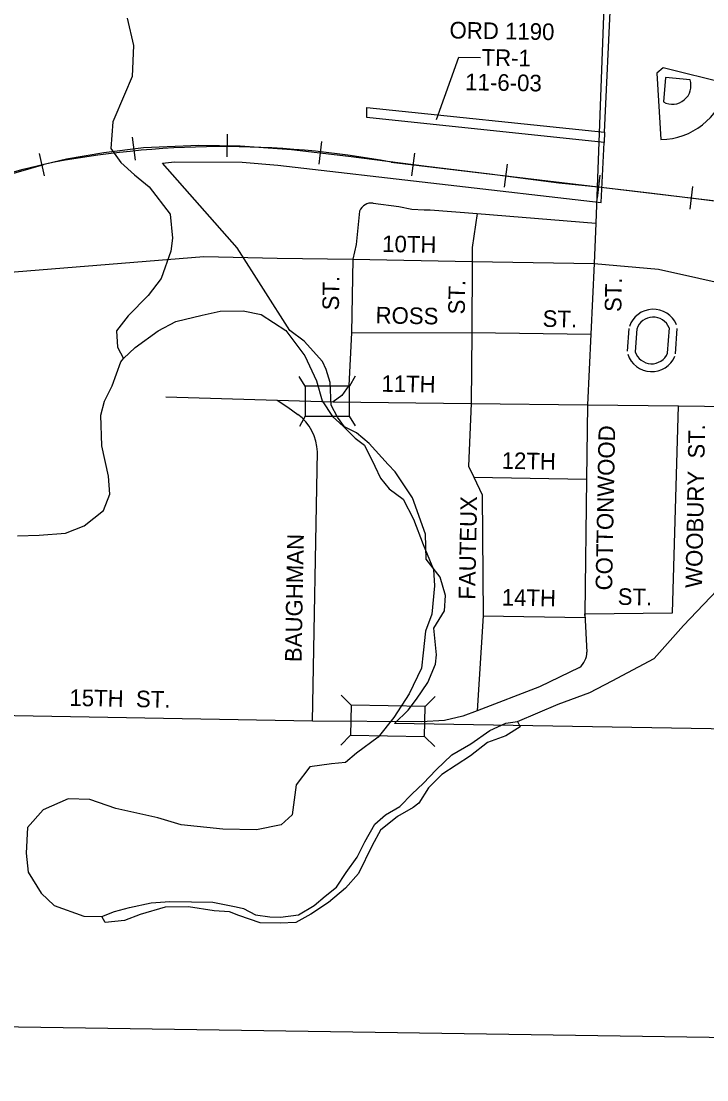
# Model space of a CAD drawing. Extents: x -85.89 to -81.43, y 28.77 to 32.72.
# Drawn here: x -84.891 to -84.34, y 30.231 to 31.08 of the extents above; entities that cross this region are included whole.
import ezdxf

# ---------------------------------------------------------------- set-up
doc = ezdxf.new("R2010")
doc.units = 0
for name, color, linetype in [('PL City Bridges', 7, 'Continuous'), ('PL City City Limits and Fill', 7, 'Continuous'), ('PL City Local Rd Street Names', 7, 'Continuous'), ('PL City Local Roads', 7, 'Continuous'), ('PL City Ordinance', 7, 'Continuous'), ('PL City Railroads', 7, 'Continuous'), ('PL City Rivers', 7, 'Continuous'), ('PL City Section Lines', 7, 'Continuous'), ('PL City Sports Complex', 7, 'Continuous'), ('PL City Tributaries', 7, 'Continuous')]:
    doc.layers.add(name, color=color, linetype=linetype)

msp = doc.modelspace()

# ---------------------------------------------------------------- linework, layer by layer
at = {"layer": 'PL City Bridges'}
for p, q in [((-84.66267, 30.78727), (-84.66755, 30.79504)), ((-84.62255, 30.79542), (-84.62721, 30.78727)), ((-84.66267, 30.76322), (-84.66732, 30.75507)), ((-84.62232, 30.75545), (-84.62721, 30.76322)), ((-84.62583, 30.53157), (-84.63388, 30.53953)), ((-84.55844, 30.53851), (-84.5664, 30.53046)), ((-84.6263, 30.50738), (-84.63426, 30.49933)), ((-84.55882, 30.49831), (-84.56686, 30.50627))]:
    msp.add_line(p, q, dxfattribs=at)
for points in [[(-84.66267, 30.76322), (-84.62721, 30.76322), (-84.62721, 30.78727), (-84.66267, 30.78727), (-84.66267, 30.76322)], [(-84.6263, 30.50738), (-84.56686, 30.50627), (-84.5664, 30.53046), (-84.62583, 30.53157), (-84.6263, 30.50738)]]:
    msp.add_lwpolyline(points, dxfattribs=at)
at = {"layer": 'PL City City Limits and Fill'}
for p, q in [((-84.42245, 30.99102), (-84.40997, 31.25489)), ((-84.61336, 31.00268), (-84.61321, 31.01092)), ((-84.61321, 31.01092), (-84.42245, 30.99102)), ((-84.42284, 30.98279), (-84.61336, 31.00268)), ((-84.42512, 30.93468), (-84.42284, 30.98279)), ((-84.71719, 30.89828), (-84.77736, 30.96613)), ((-84.64176, 30.77217), (-84.64281, 30.79024)), ((-84.24296, 30.51104), (-84.59106, 30.51692))]:
    msp.add_line(p, q, dxfattribs=at)
for points in [[(-84.77736, 30.96613), (-84.76759, 30.96716), (-84.71331, 30.96693), (-84.68478, 30.96452), (-84.42512, 30.93468)], [(-84.64281, 30.79024), (-84.64586, 30.80058), (-84.64897, 30.80706), (-84.66354, 30.82339), (-84.67501, 30.83196), (-84.71719, 30.89828)], [(-84.59106, 30.51692), (-84.58013, 30.52741), (-84.57352, 30.53629), (-84.56425, 30.54961), (-84.55819, 30.56428), (-84.55741, 30.57198), (-84.55963, 30.59323), (-84.55099, 30.60721), (-84.55014, 30.61941), (-84.5544, 30.63428), (-84.56578, 30.64863), (-84.56608, 30.66856), (-84.57655, 30.69769), (-84.5904, 30.71851), (-84.5961, 30.7244), (-84.6113, 30.74139), (-84.62149, 30.74994), (-84.63109, 30.75462), (-84.63676, 30.76243), (-84.64176, 30.77217)]]:
    msp.add_lwpolyline(points, dxfattribs=at)
at = {"layer": 'PL City Local Roads'}
for points in [[(-84.41665, 31.26518), (-84.4296, 30.91795), (-84.43079, 30.88566), (-84.43344, 30.82902), (-84.43608, 30.77238), (-84.43687, 30.71283), (-84.43821, 30.60474), (-84.4366, 30.57412)], [(-84.60812, 30.93414), (-84.58771, 30.93128), (-84.57705, 30.92917), (-84.56722, 30.92861), (-84.56235, 30.9288), (-84.52475, 30.92569), (-84.4296, 30.91795)], [(-84.61913, 30.92779), (-84.62178, 30.90105), (-84.62446, 30.88929), (-84.62565, 30.83012), (-84.62784, 30.78792), (-84.63323, 30.77984), (-84.64035, 30.77479)], [(-84.52475, 30.92569), (-84.52873, 30.89856), (-84.52863, 30.88737), (-84.52907, 30.83043), (-84.52951, 30.77348), (-84.53155, 30.72311), (-84.52744, 30.71439), (-84.52077, 30.70021), (-84.51989, 30.60326), (-84.5248, 30.52688)], [(-85.83824, 30.89941), (-85.27291, 30.86238), (-85.15648, 30.86183), (-84.93267, 30.87595), (-84.74402, 30.89121), (-84.68526, 30.8901), (-84.62446, 30.88929), (-84.52863, 30.88737), (-84.43079, 30.88566), (-84.37924, 30.88123), (-84.28222, 30.85961), (-84.20026, 30.83696), (-84.05658, 30.83244), (-83.93238, 30.82753), (-83.71904, 30.78368), (-83.58843, 30.75698), (-83.57784, 30.75389), (-83.57023, 30.75069), (-83.556, 30.74496), (-83.54655, 30.73931), (-83.37857, 30.63176), (-83.22364, 30.53084), (-83.10984, 30.45578), (-82.97147, 30.3645)], [(-84.62565, 30.83012), (-84.52907, 30.83043), (-84.43344, 30.82902)], [(-84.77451, 30.77867), (-84.68528, 30.77619), (-84.64035, 30.77479), (-84.52951, 30.77348), (-84.43608, 30.77238), (-84.3632, 30.77152), (-84.27978, 30.77054), (-84.20301, 30.76515), (-84.13145, 30.76168), (-84.05874, 30.75963), (-83.99189, 30.75731), (-83.93359, 30.75582), (-83.86211, 30.75379), (-83.7928, 30.75139), (-83.72105, 30.75093)], [(-84.68528, 30.77619), (-84.67665, 30.7705), (-84.66865, 30.76471)], [(-84.36791, 30.60543), (-84.3632, 30.77152)], [(-84.65689, 30.51876), (-84.6528, 30.73462)], [(-84.52744, 30.71439), (-84.43687, 30.71283)], [(-84.51989, 30.60326), (-84.43804, 30.60176)], [(-84.43821, 30.60474), (-84.36791, 30.60543)], [(-84.43804, 30.60176), (-84.43821, 30.60474)], [(-84.44266, 30.56166), (-84.47479, 30.54632), (-84.5248, 30.52688), (-84.53617, 30.52262), (-84.55105, 30.51931), (-84.56939, 30.51811), (-84.65689, 30.51876), (-84.94084, 30.52384)]]:
    msp.add_lwpolyline(points, dxfattribs=at)
for centre, radius, start, end in [((-84.60941, 30.92366), 0.01056, 83.0047, 156.97893), ((-84.69322, 30.73254), 0.04048, 2.94576, 52.62544), ((-84.4525, 30.57415), 0.0159, 308.23301, 359.88239)]:
    msp.add_arc(centre, radius, start, end, dxfattribs=at)
at = {"layer": 'PL City Ordinance'}
msp.add_line((-84.42245, 30.99102), (-84.42284, 30.98279), dxfattribs=at)
msp.add_lwpolyline([(-84.55731, 31.00112), (-84.53946, 31.05121), (-84.52212, 31.0509)], dxfattribs=at)
at = {"layer": 'PL City Railroads'}
for p, q in [((-84.72533, 30.98953), (-84.72557, 30.97116)), ((-84.8015, 30.98691), (-84.79922, 30.96868)), ((-84.64966, 30.98359), (-84.65176, 30.96534)), ((-84.8763, 30.97389), (-84.8721, 30.95601)), ((-84.57511, 30.97428), (-84.57746, 30.95606)), ((-84.50063, 30.96526), (-84.50303, 30.94704)), ((-84.42627, 30.95643), (-84.42847, 30.9382)), ((-84.3518, 30.94739), (-84.35403, 30.92915))]:
    msp.add_line(p, q, dxfattribs=at)
for points in [[(-84.92614, 30.95099), (-84.88908, 30.96136), (-84.85433, 30.96952), (-84.82432, 30.97471), (-84.79255, 30.97868), (-84.7481, 30.98055), (-84.71501, 30.98011), (-84.67375, 30.97702), (-84.62786, 30.97173), (-84.56543, 30.96368), (-84.51446, 30.95772), (-84.4592, 30.95044), (-84.42754, 30.94724), (-84.38639, 30.94228), (-84.31436, 30.93345), (-84.26086, 30.92694), (-84.21949, 30.92209), (-84.16301, 30.91525), (-84.06461, 30.90389), (-83.98012, 30.89451), (-83.86561, 30.87907), (-83.78277, 30.85943), (-83.7478, 30.84906), (-83.70975, 30.8345)], [(-84.92614, 30.95099), (-84.88908, 30.96136), (-84.85433, 30.96952), (-84.82432, 30.97471), (-84.79255, 30.97868), (-84.7481, 30.98055), (-84.71501, 30.98011), (-84.67375, 30.97702), (-84.62786, 30.97173), (-84.56543, 30.96368), (-84.51446, 30.95772), (-84.4592, 30.95044), (-84.42754, 30.94724), (-84.38639, 30.94228), (-84.31436, 30.93345), (-84.26086, 30.92694), (-84.21949, 30.92209), (-84.16301, 30.91525), (-84.06461, 30.90389), (-83.98012, 30.89451), (-83.86561, 30.87907), (-83.78277, 30.85943), (-83.7478, 30.84906), (-83.70975, 30.8345)], [(-85.03636, 30.9177), (-84.87255, 30.96522)], [(-84.59372, 30.96692), (-83.83712, 30.87681)]]:
    msp.add_lwpolyline(points, dxfattribs=at)
msp.add_arc((-84.72873, 30.24406), 0.73536, 79.42031, 101.27841, dxfattribs=at)
at = {"layer": 'PL City Rivers'}
for points in [[(-84.80859, 30.80943), (-84.79928, 30.81824), (-84.78073, 30.83172), (-84.7666, 30.83907), (-84.74549, 30.84422), (-84.73089, 30.84742), (-84.71257, 30.8478), (-84.69807, 30.84479), (-84.67835, 30.83204), (-84.66307, 30.81177), (-84.65372, 30.7916), (-84.64914, 30.77566), (-84.64073, 30.7631), (-84.63224, 30.75536), (-84.62271, 30.74554), (-84.61526, 30.73989), (-84.60693, 30.72319), (-84.60224, 30.71346), (-84.59538, 30.70506), (-84.58421, 30.69659), (-84.57586, 30.68058), (-84.56812, 30.66044), (-84.55985, 30.64029), (-84.55899, 30.62717), (-84.561, 30.60444), (-84.56608, 30.59073), (-84.56799, 30.57351), (-84.56928, 30.56111), (-84.57933, 30.54059), (-84.59151, 30.52148), (-84.60417, 30.50583), (-84.62163, 30.49302), (-84.63038, 30.48558), (-84.64172, 30.48439), (-84.659, 30.48193), (-84.67002, 30.46763), (-84.67313, 30.44353), (-84.68189, 30.4354), (-84.70189, 30.43161), (-84.72883, 30.43207), (-84.76218, 30.4354), (-84.78094, 30.44124), (-84.81476, 30.44871), (-84.83566, 30.45597), (-84.85289, 30.45627), (-84.87298, 30.44764), (-84.88562, 30.43337), (-84.88651, 30.41269), (-84.88515, 30.39749), (-84.87466, 30.38075), (-84.86405, 30.37091), (-84.84049, 30.36223), (-84.82595, 30.36198)], [(-84.89347, 30.66738), (-84.87622, 30.66778), (-84.85517, 30.66948), (-84.83998, 30.67543), (-84.82469, 30.68759), (-84.81962, 30.70061), (-84.82044, 30.71511), (-84.82596, 30.73936), (-84.82661, 30.7642), (-84.82373, 30.77519), (-84.81759, 30.78751), (-84.8108, 30.80671), (-84.80859, 30.80943)], [(-84.49241, 30.51841), (-84.45984, 30.53234), (-84.43436, 30.54157), (-84.41642, 30.55092), (-84.3827, 30.56897), (-84.35908, 30.59548), (-84.32671, 30.62942), (-84.30426, 30.65043), (-84.30206, 30.65315)], [(-84.49241, 30.51841), (-84.49033, 30.51423), (-84.50177, 30.50684), (-84.51641, 30.50157), (-84.53006, 30.49077), (-84.55295, 30.47598), (-84.56391, 30.46513), (-84.57166, 30.45284), (-84.57603, 30.44947), (-84.58855, 30.44209), (-84.60221, 30.43128), (-84.60889, 30.41898), (-84.62005, 30.3964), (-84.63048, 30.38485), (-84.64415, 30.37336), (-84.65832, 30.36394), (-84.67029, 30.35725), (-84.6827, 30.35677), (-84.69886, 30.35704), (-84.716, 30.36286), (-84.7235, 30.36574), (-84.73588, 30.36665), (-84.7563, 30.36975), (-84.77517, 30.36939), (-84.79521, 30.36352), (-84.80768, 30.35891), (-84.82334, 30.3571), (-84.82595, 30.36198)], [(-84.82595, 30.36198), (-84.81564, 30.36594), (-84.80373, 30.36919), (-84.78642, 30.37303), (-84.77131, 30.37415), (-84.75407, 30.37386), (-84.73683, 30.37356), (-84.71804, 30.36979), (-84.71214, 30.36831), (-84.70252, 30.36332), (-84.69123, 30.36174), (-84.68261, 30.3616), (-84.66803, 30.36342), (-84.65551, 30.37079), (-84.64676, 30.37823), (-84.63748, 30.38566), (-84.62973, 30.39726), (-84.6209, 30.40953), (-84.61476, 30.42184), (-84.60697, 30.43619), (-84.59823, 30.44363), (-84.5868, 30.45034), (-84.57692, 30.46052), (-84.56816, 30.46865), (-84.55774, 30.47951), (-84.54514, 30.49171), (-84.5299, 30.50042), (-84.51463, 30.5112), (-84.50159, 30.51719), (-84.49241, 30.51841)]]:
    msp.add_lwpolyline(points, dxfattribs=at)
at = {"layer": 'PL City Section Lines'}
msp.add_lwpolyline([(-84.94668, 30.27421), (-82.05036, 30.23103)], dxfattribs=at)
at = {"layer": 'PL City Sports Complex'}
for p, q in [((-84.38063, 31.03829), (-84.37724, 30.98521)), ((-84.40296, 30.83363), (-84.40425, 30.81533)), ((-84.39663, 30.83319), (-84.39792, 30.81489)), ((-84.37188, 30.81375), (-84.37045, 30.8341)), ((-84.36556, 30.81331), (-84.36412, 30.83366))]:
    msp.add_line(p, q, dxfattribs=at)
for points in [[(-84.32393, 31.02983), (-84.37535, 31.0427), (-84.38063, 31.03829)], [(-84.37363, 31.03499), (-84.37527, 31.01524)], [(-84.35391, 31.03309), (-84.37363, 31.03499)]]:
    msp.add_lwpolyline(points, dxfattribs=at)
for centre, radius, start, end in [((-84.3681, 31.02837), 0.01496, 241.36013, 18.39092), ((-84.37767, 31.03975), 0.05454, 270.4581, 345.94491)]:
    msp.add_arc(centre, radius, start, end, dxfattribs=at)
for centre, major_axis, start_param, end_param in [((-84.38343, 30.82884), (0.01426, 0.01426), 5.890811, 8.322954), ((-84.38343, 30.82884), (0.00981, 0.00981), 5.890811, 8.322954), ((-84.38468, 30.81914), (-0.01426, -0.01426), 5.808577, 8.24072), ((-84.38468, 30.81914), (-0.00981, -0.00981), 5.808577, 8.24072)]:
    msp.add_ellipse(centre, major_axis=major_axis, ratio=0.999661, start_param=start_param, end_param=end_param, dxfattribs=at)
at = {"layer": 'PL City Tributaries'}
msp.add_lwpolyline([(-84.80554, 31.08258), (-84.80053, 31.06042), (-84.80149, 31.0356), (-84.80766, 31.02121), (-84.8172, 30.9993), (-84.81864, 30.97794), (-84.81075, 30.96676), (-84.7996, 30.95691), (-84.78792, 30.94706), (-84.77105, 30.92538), (-84.76922, 30.90603), (-84.77048, 30.8957), (-84.7784, 30.87376), (-84.78887, 30.86014), (-84.80477, 30.84386), (-84.81414, 30.8316), (-84.81329, 30.81848), (-84.80859, 30.80943)], dxfattribs=at)

# ---------------------------------------------------------------- texts
at = {"layer": 'PL City Local Rd Street Names'}
for s, rotation, p in [('10TH', 358.97525, (-84.60102, 30.89494)), ('ST.', 88.9513, (-84.63571, 30.84802)), ('ST.', 88.9513, (-84.53469, 30.84477)), ('ST.', 88.95889, (-84.40907, 30.84673)), ('ROSS', 358.96815, (-84.60633, 30.8377)), ('ST.', 358.96936, (-84.4723, 30.83494)), ('11TH', 358.96167, (-84.60166, 30.78287)), ('COTTONWOOD', 88.91944, (-84.41643, 30.62342)), ('WOOBURY  ST.', 88.91931, (-84.34427, 30.62543)), ('12TH', 358.95339, (-84.50515, 30.72109)), ('FAUTEUX', 88.92025, (-84.52633, 30.61601)), ('BAUGHMAN', 88.94632, (-84.66567, 30.56595)), ('14TH', 358.93579, (-84.50508, 30.61144)), ('ST.', 358.93389, (-84.41203, 30.612)), ('15TH  ST.', 358.92032, (-84.852, 30.53093))]:
    msp.add_text(s, height=0.0133, rotation=rotation, dxfattribs=at).set_placement(p)
at = {"layer": 'PL City Ordinance'}
for s, height, rotation, p in [('ORD 1190', 0.013329, 358.99765, (-84.54703, 31.06627)), ('TR-1', 0.013329, 358.99494, (-84.52132, 31.04439)), ('11-6-03', 0.01333, 358.99281, (-84.53441, 31.02471))]:
    msp.add_text(s, height=height, rotation=rotation, dxfattribs=at).set_placement(p)

doc.saveas('drawing.dxf')
